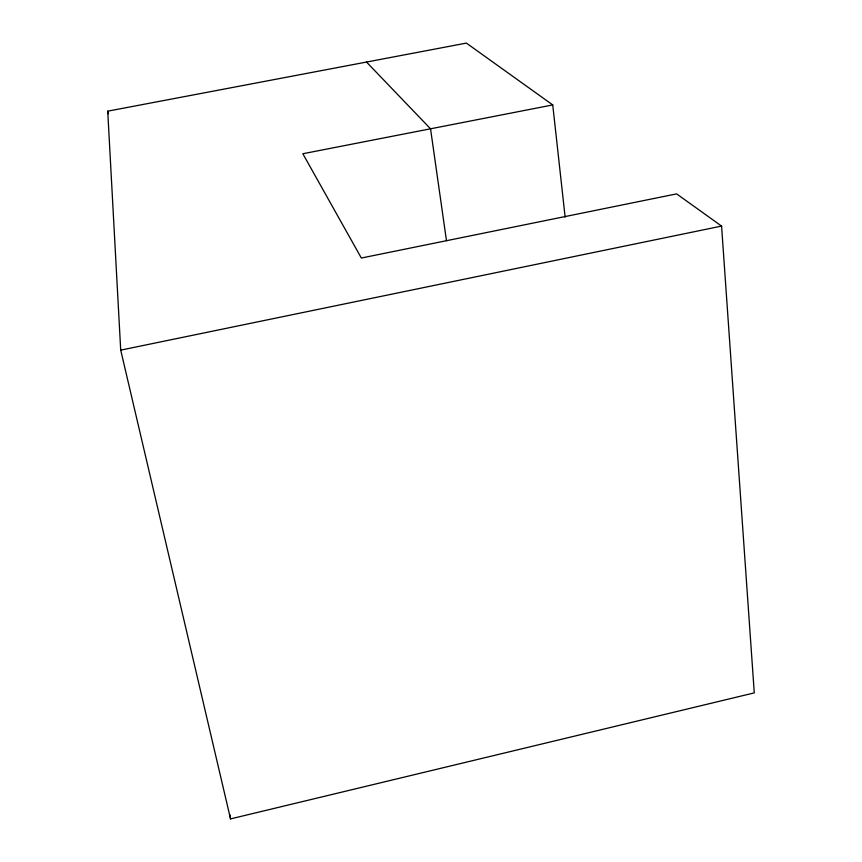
<?xml version="1.0" encoding="UTF-8"?>
<svg xmlns="http://www.w3.org/2000/svg" width="862" height="862" viewBox="0 0 862 862"><rect width="100%" height="100%" fill="white"/><g stroke="black" fill="none" stroke-linecap="round" stroke-linejoin="round"><path stroke-width="1.29" d="M552.736 104.927L466.385 43.1L107.728 111.166L120.712 350.134L230.542 818.9L754.272 692.886L721.58 226.081L676.627 193.875L361.34 258.029L302.842 153.748L552.736 104.927L565.138 217.127M120.712 350.134L721.58 226.081M366.512 62.053L430.537 128.804L446.473 240.713M107.728 111.166L108.321 113.784M230.003 814.902L230.542 818.9"/></g></svg>
